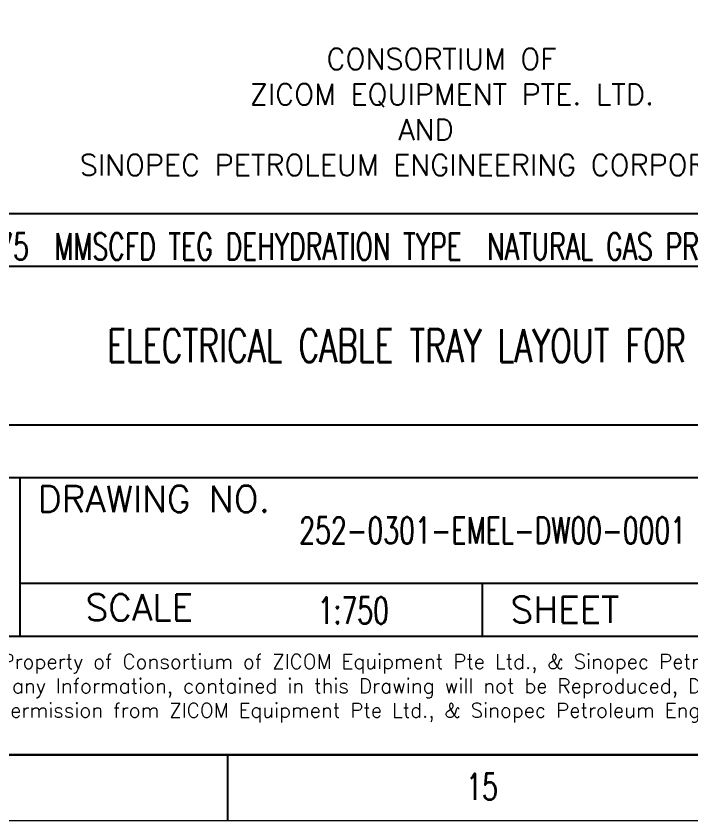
# Model space of a CAD drawing. Header units: inches. Extents: x 19 to 664121, y 34 to 210034.
# Drawn here: x 251884 to 277420, y 34 to 30507 of the extents above; entities that cross this region are included whole.
import ezdxf
from ezdxf.enums import TextEntityAlignment as Align

# ---------------------------------------------------------------- set-up
doc = ezdxf.new("R2010")
doc.units = ezdxf.units.IN
doc.header["$MEASUREMENT"] = 0
doc.layers.add('CABLE TRAY POWER', color=3, linetype='Continuous')
doc.layers.add('TEG BORDER', color=7, linetype='Continuous')
doc.styles.add('HZTXT', font='txt_qlt.shx', dxfattribs={"width": 0.7, "bigfont": 'hztxt.shx'})
doc.styles.add('TEG BORDER', font='txt_qlt.shx', dxfattribs={"width": 0.7, "bigfont": 'hztxt.shx'})

msp = doc.modelspace()

# ---------------------------------------------------------------- linework, layer by layer
for p, q in [((244518.85, 2534.15), (294518.85, 2534.15)), ((259893.85, 34.15), (259893.85, 2534.15))]:
    msp.add_line(p, q)
at = {"color": 5, "lineweight": 15}
msp.add_lwpolyline([(18.85, 210034.15), (297018.85, 210034.15), (297018.85, 34.15), (18.85, 34.15)], close=True, dxfattribs=at)
msp.add_lwpolyline([(2518.85, 207534.15), (294518.85, 207534.15), (294518.85, 2534.15), (2518.85, 2534.15)], close=True)
at = {"layer": 'TEG BORDER'}
for p, q in [((244518.85, 23034.15), (294518.85, 23034.15)), ((244518.85, 21034.15), (294518.85, 21034.15)), ((244518.85, 15034.15), (294518.85, 15034.15)), ((244518.85, 13034.15), (294518.85, 13034.15)), ((252018.85, 13034.15), (252018.85, 7034.15)), ((252018.85, 9034.15), (287018.85, 9034.15)), ((269518.85, 9034.15), (269518.85, 7034.15)), ((244518.85, 7034.15), (294518.85, 7034.15)), ((244518.85, 7034.15), (294518.85, 7034.15))]:
    msp.add_line(p, q, dxfattribs=at)

# ---------------------------------------------------------------- texts
at = {"insert": (268917.29, 830.81), "char_height": 1000, "width": 1000, "attachment_point": 7, "style": 'TEG BORDER'}
msp.add_mtext('15', dxfattribs=at)
at = {"layer": 'CABLE TRAY POWER', "color": 7, "style": 'HZTXT', "width": 0.7}
for s, height, p in [('ELECTRICAL CABLE TRAY LAYOUT FOR LOCATION J', 1250, (269918.85, 18034.15)), ('252-0301-EMEL-DW00-0001', 1000, (269918.85, 11034.15)), ('1:750', 1000, (264644.24, 8000.17))]:
    msp.add_text(s, height=height, dxfattribs=at).set_placement(p, align=Align.MIDDLE_CENTER)
at = {"layer": 'TEG BORDER', "color": 7, "style": 'TEG BORDER'}
for s, height, p in [('CONSORTIUM OF', 800, (263627.7, 28482.99)), ('ZICOM EQUIPMENT PTE. LTD.', 800, (260729.06, 27144.09)), ('AND', 800, (266346.27, 25805.19)), ('SINOPEC PETROLEUM ENGINEERING CORPORATION', 800, (254289.17, 24470.44)), ('This Drawing is Property of Consortium of ZICOM Equipment Pte Ltd., & Sinopec Petroleum Engineering', 551, (245329.89, 5793.23)), ('Corporation and any Information, contained in this Drawing will not be Reproduced, Disclosed to others without', 551, (245355.56, 4869.69)), ('Explicit Written Permission from ZICOM Equipment Pte Ltd., & Sinopec Petroleum Engineering Corporation.', 551, (245329.89, 3946.15))]:
    msp.add_text(s, height=height, dxfattribs=at).set_placement(p)
at = {"layer": 'TEG BORDER', "style": 'TEG BORDER'}
for s, p in [(' DRAWING NO.', (252018.85, 11725.38)), ('SCALE', (254513.65, 7616.09)), ('SHEET', (270594.57, 7534.15))]:
    msp.add_text(s, height=1000, dxfattribs=at).set_placement(p)
at = {"layer": 'TEG BORDER', "lineweight": 25, "insert": (244518.85, 22034.15), "char_height": 1000, "width": 50000, "attachment_point": 4, "style": 'TEG BORDER'}
msp.add_mtext('\\pi4324.9,t8619.3;2 {\\H1.5x;x\\H0.66667x; 75  MMSCFD TEG DEHYDRATION TYPE  NATURAL GAS PROCESS PLANT}', dxfattribs=at)

doc.saveas('drawing.dxf')
